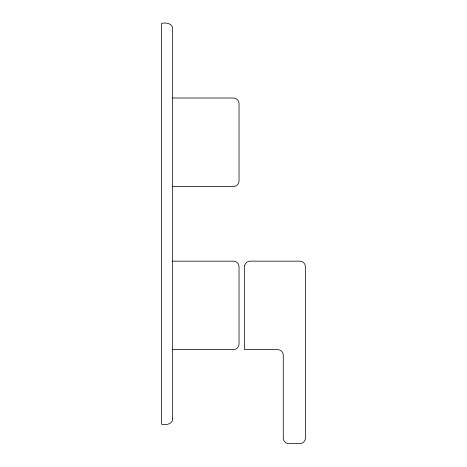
<?xml version="1.0" encoding="UTF-8"?>
<svg xmlns="http://www.w3.org/2000/svg" width="467" height="467" viewBox="0 0 467 467"><rect width="100%" height="100%" fill="white"/><g stroke="black" fill="none" stroke-linecap="round" stroke-linejoin="round"><path stroke-width="0.7" d="M172.667 98.006L233.5 98.006C236.454 97.953 239.086 100.58 239.028 103.54L239.028 180.963C239.086 183.916 236.454 186.549 233.5 186.491L172.667 186.491M172.667 261.152L233.5 261.152C236.454 261.094 239.086 263.727 239.028 266.68L239.028 344.103C239.086 347.063 236.454 349.69 233.5 349.637L172.667 349.637M172.667 418.765C172.708 424.334 165.762 425.239 161.605 424.293L161.605 23.35C165.762 22.404 172.708 23.309 172.667 28.878L172.667 418.765M244.626 265.816L244.562 349.637L277.742 349.637C280.696 349.579 283.329 352.211 283.271 355.165L283.271 438.122C283.218 441.076 285.845 443.708 288.804 443.65L299.861 443.65C302.82 443.708 305.447 441.076 305.395 438.122L305.395 266.68C305.447 263.727 302.82 261.094 299.861 261.152L250.09 261.152C247.446 261.117 245.012 263.201 244.626 265.816"/></g></svg>
